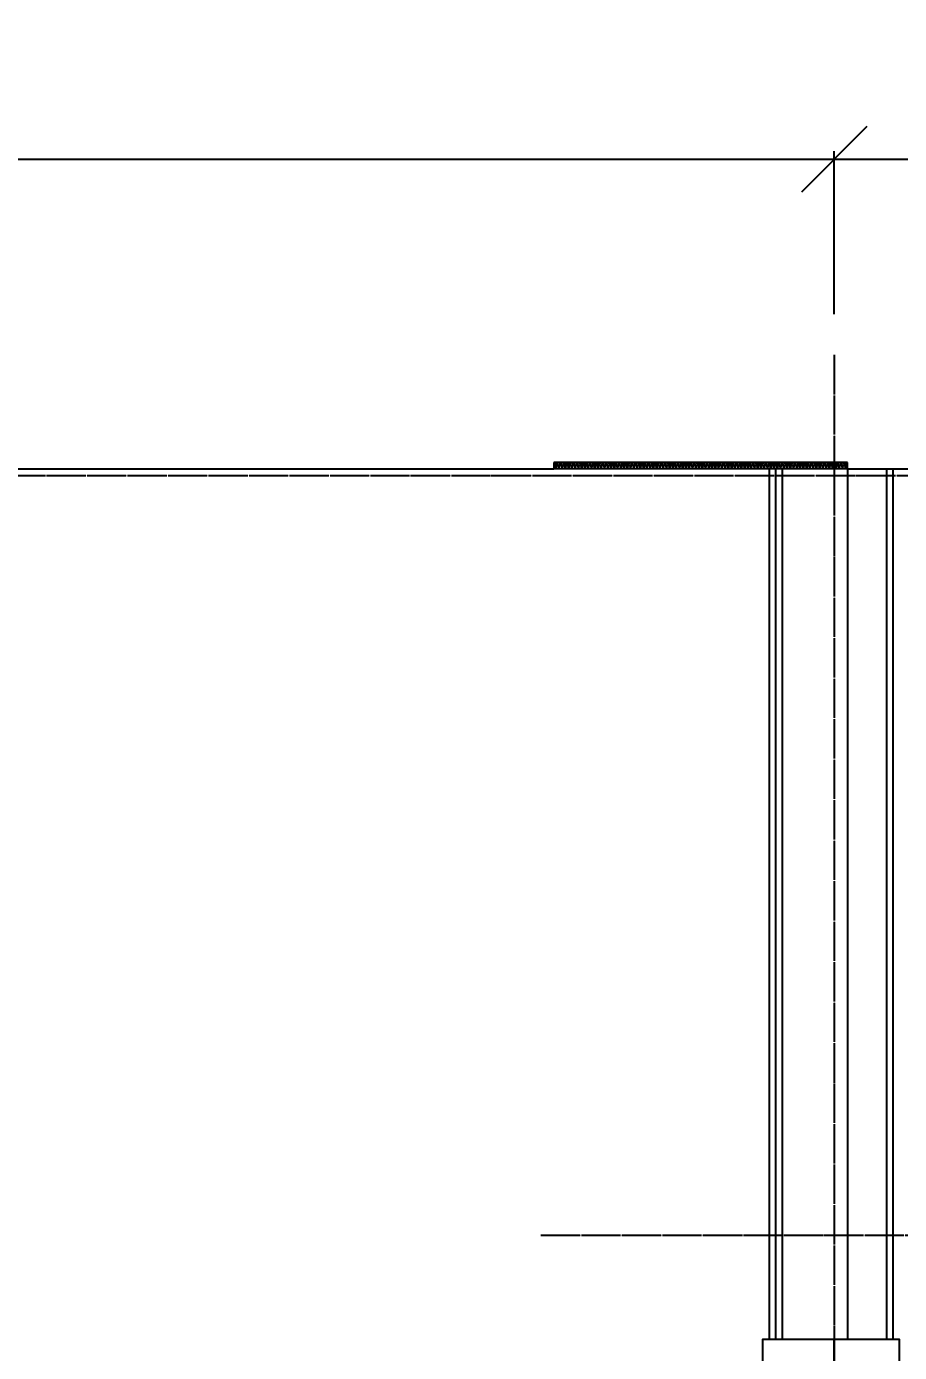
# Model space of a CAD drawing. Header units: millimetres. Extents: x -813 to 7727, y -580 to 5329.
# Drawn here: x 4813 to 6152, y 3295 to 5329 of the extents above; entities that cross this region are included whole.
import ezdxf

# ---------------------------------------------------------------- set-up
doc = ezdxf.new("R2010")
doc.units = ezdxf.units.MM
doc.linetypes.add('주동원본-1$0$CEN', pattern=[62, 60, -1, 0, -1])
for name, color, linetype in [('DIM', 1, 'Continuous'), ('주동원본-1$0$A_DRY', 250, 'Continuous'), ('주동원본-1$0$A_FIN2', 8, 'Continuous'), ('주동원본-1$0$A_INS', 8, 'Continuous'), ('주동원본-1$0$A_WIN', 4, 'Continuous'), ('주동원본-1$0$AS_CEN-1', 1, '주동원본-1$0$CEN'), ('주동원본-1$0$AS_CON', 170, 'Continuous')]:
    doc.layers.add(name, color=color, linetype=linetype)
doc.styles.add('치수문자01', font='malgun.ttf')
doc.dimstyles.new('치수문자', dxfattribs={"dimtxt": 120, "dimasz": 100, "dimexe": 12.5, "dimexo": 62.5, "dimgap": 62.5, "dimtad": 1, "dimtxsty": '치수문자01', "dimblk": 'OBLIQUE', "dimcen": 2.5, "dimclrt": 256, "dimadec": 0, "dimazin": 0, "dimtfac": 1, "dimtmove": 0, "dimatfit": 3, "dimfxl": 1, "dimlwd": -1, "dimlwe": -1, "dimarcsym": 1})

# ---------------------------------------------------------------- blocks, each defined once
blk = doc.blocks.new('_Oblique')
at = {"color": 0, "linetype": 'ByBlock', "lineweight": -2}
blk.add_line((-0.5, -0.5), (0.5, 0.5), dxfattribs=at)
blk = doc.blocks.new('*D12')
at = {"layer": 'Defpoints', "color": 0, "transparency": 16777216}
for p in [(6052, 5125), (2567, 4825), (6052, 4825)]:
    blk.add_point(p, dxfattribs=at)
at = {"layer": 'DIM', "color": 0, "transparency": 16777216}
for p, q in [((2567, 4887.5), (2567, 5137.5)), ((2567, 5125), (6052, 5125)), ((6052, 4887.5), (6052, 5137.5))]:
    blk.add_line(p, q, dxfattribs=at)
at = {"layer": 'DIM', "color": 0, "transparency": 16777216, "xscale": 100, "yscale": 100, "zscale": 100, "rotation": 180}
blk.add_blockref('_Oblique', (2567, 5125), dxfattribs=at)
at = {"layer": 'DIM', "color": 0, "transparency": 16777216, "xscale": 100, "yscale": 100, "zscale": 100}
blk.add_blockref('_Oblique', (6052, 5125), dxfattribs=at)
at = {"layer": 'DIM', "transparency": 16777216, "insert": (4309.5, 5249.5), "char_height": 120, "attachment_point": 5, "style": '치수문자01'}
blk.add_mtext('3485', dxfattribs=at)
blk = doc.blocks.new('*D13')
at = {"layer": 'Defpoints', "color": 0, "transparency": 16777216}
for p in [(7552, 5125), (6052, 4825), (7552, 4825)]:
    blk.add_point(p, dxfattribs=at)
at = {"layer": 'DIM', "color": 0, "transparency": 16777216}
for p, q in [((6052, 4887.5), (6052, 5137.5)), ((6052, 5125), (7552, 5125)), ((7552, 4887.5), (7552, 5137.5))]:
    blk.add_line(p, q, dxfattribs=at)
at = {"layer": 'DIM', "color": 0, "transparency": 16777216, "xscale": 100, "yscale": 100, "zscale": 100, "rotation": 180}
blk.add_blockref('_Oblique', (6052, 5125), dxfattribs=at)
at = {"layer": 'DIM', "color": 0, "transparency": 16777216, "xscale": 100, "yscale": 100, "zscale": 100}
blk.add_blockref('_Oblique', (7552, 5125), dxfattribs=at)
at = {"layer": 'DIM', "transparency": 16777216, "insert": (6802, 5249.8), "char_height": 120, "attachment_point": 5, "style": '치수문자01'}
blk.add_mtext('1500', dxfattribs=at)

msp = doc.modelspace()

# ---------------------------------------------------------------- linework, layer by layer
at = {"layer": '주동원본-1$0$A_DRY', "color": 7}
for p, q in [((5951.995, 4650.001), (5951.995, 3315.001)), ((5961.995, 4650.001), (5961.995, 3315.001)), ((5971.995, 4650.001), (5971.995, 3315.001)), ((6131.995, 4650.001), (6131.995, 3315.001)), ((6141.995, 4650.001), (6141.995, 3315.001))]:
    msp.add_line(p, q, dxfattribs=at)
at = {"layer": '주동원본-1$0$A_FIN2', "color": 7, "ltscale": 0.7}
msp.add_line((6071.995, 4650.001), (5621.995, 4650.001), dxfattribs=at)
at = {"layer": '주동원본-1$0$A_INS', "color": 7, "ltscale": 0.7}
msp.add_line((6071.995, 4650.001), (6071.995, 3315.001), dxfattribs=at)
msp.add_lwpolyline([(6071.995, 4650.001, -0.52485566), (6070.125, 4652.711), (6071.365, 4657.291, 1.44919786), (6067.625, 4657.291), (6068.865, 4652.711, -0.52485566), (6066.995, 4650.001, -0.52485566), (6065.125, 4652.711), (6066.365, 4657.291, 1.44919786), (6062.625, 4657.291), (6063.865, 4652.711, -0.52485566), (6061.995, 4650.001, -0.52485566), (6060.125, 4652.711), (6061.365, 4657.291, 1.44919786), (6057.625, 4657.291), (6058.865, 4652.711, -0.52485566), (6056.995, 4650.001, -0.52485566), (6055.125, 4652.711), (6056.365, 4657.291, 1.44919786), (6052.625, 4657.291), (6053.865, 4652.711, -0.52485566), (6051.995, 4650.001, -0.52485566), (6050.125, 4652.711), (6051.365, 4657.291, 1.44919786), (6047.625, 4657.291), (6048.865, 4652.711, -0.52485566), (6046.995, 4650.001, -0.52485566), (6045.125, 4652.711), (6046.365, 4657.291, 1.44919786), (6042.625, 4657.291), (6043.865, 4652.711, -0.52485566), (6041.995, 4650.001, -0.52485566), (6040.125, 4652.711), (6041.365, 4657.291, 1.44919786), (6037.625, 4657.291), (6038.865, 4652.711, -0.52485566), (6036.995, 4650.001, -0.52485566), (6035.125, 4652.711), (6036.365, 4657.291, 1.44919786), (6032.625, 4657.291), (6033.865, 4652.711, -0.52485566), (6031.995, 4650.001, -0.52485566), (6030.125, 4652.711), (6031.365, 4657.291, 1.44919786), (6027.625, 4657.291), (6028.865, 4652.711, -0.52485566), (6026.995, 4650.001, -0.52485566), (6025.125, 4652.711), (6026.365, 4657.291, 1.44919786), (6022.625, 4657.291), (6023.865, 4652.711, -0.52485566), (6021.995, 4650.001, -0.52485566), (6020.125, 4652.711), (6021.365, 4657.291, 1.44919786), (6017.625, 4657.291), (6018.865, 4652.711, -0.52485566), (6016.995, 4650.001, -0.52485566), (6015.125, 4652.711), (6016.365, 4657.291, 1.44919786), (6012.625, 4657.291), (6013.865, 4652.711, -0.52485566), (6011.995, 4650.001, -0.52485566), (6010.125, 4652.711), (6011.365, 4657.291, 1.44919786), (6007.625, 4657.291), (6008.865, 4652.711, -0.52485566), (6006.995, 4650.001, -0.52485566), (6005.125, 4652.711), (6006.365, 4657.291, 1.44919786), (6002.625, 4657.291), (6003.865, 4652.711, -0.52485566), (6001.995, 4650.001, -0.52485566), (6000.125, 4652.711), (6001.365, 4657.291, 1.44919786), (5997.625, 4657.291), (5998.865, 4652.711, -0.52485566), (5996.995, 4650.001, -0.52485566), (5995.125, 4652.711), (5996.365, 4657.291, 1.44919786), (5992.625, 4657.291), (5993.865, 4652.711, -0.52485566), (5991.995, 4650.001, -0.52485566), (5990.125, 4652.711), (5991.365, 4657.291, 1.44919786), (5987.625, 4657.291), (5988.865, 4652.711, -0.52485566), (5986.995, 4650.001, -0.52485566), (5985.125, 4652.711), (5986.365, 4657.291, 1.44919786), (5982.625, 4657.291), (5983.865, 4652.711, -0.52485566), (5981.995, 4650.001, -0.52485566), (5980.125, 4652.711), (5981.365, 4657.291, 1.44919786), (5977.625, 4657.291), (5978.865, 4652.711, -0.52485566), (5976.995, 4650.001, -0.52485566), (5975.125, 4652.711), (5976.365, 4657.291, 1.44919786), (5972.625, 4657.291), (5973.865, 4652.711, -0.52485566), (5971.995, 4650.001, -0.52485566), (5970.125, 4652.711), (5971.365, 4657.291, 1.44919786), (5967.625, 4657.291), (5968.865, 4652.711, -0.52485566), (5966.995, 4650.001, -0.52485566), (5965.125, 4652.711), (5966.365, 4657.291, 1.44919786), (5962.625, 4657.291), (5963.865, 4652.711, -0.52485566), (5961.995, 4650.001, -0.52485566), (5960.125, 4652.711), (5961.365, 4657.291, 1.44919786), (5957.625, 4657.291), (5958.865, 4652.711, -0.52485566), (5956.995, 4650.001, -0.52485566), (5955.125, 4652.711), (5956.365, 4657.291, 1.44919786), (5952.625, 4657.291), (5953.865, 4652.711, -0.52485566), (5951.995, 4650.001, -0.52485566), (5950.125, 4652.711), (5951.365, 4657.291, 1.44919786), (5947.625, 4657.291), (5948.865, 4652.711, -0.52485566), (5946.995, 4650.001, -0.52485566), (5945.125, 4652.711), (5946.365, 4657.291, 1.44919786), (5942.625, 4657.291), (5943.865, 4652.711, -0.52485566), (5941.995, 4650.001, -0.52485566), (5940.125, 4652.711), (5941.365, 4657.291, 1.44919786), (5937.625, 4657.291), (5938.865, 4652.711, -0.52485566), (5936.995, 4650.001, -0.52485566), (5935.125, 4652.711), (5936.365, 4657.291, 1.44919786), (5932.625, 4657.291), (5933.865, 4652.711, -0.52485566), (5931.995, 4650.001, -0.52485566), (5930.125, 4652.711), (5931.365, 4657.291, 1.44919786), (5927.625, 4657.291), (5928.865, 4652.711, -0.52485566), (5926.995, 4650.001, -0.52485566), (5925.125, 4652.711), (5926.365, 4657.291, 1.44919786), (5922.625, 4657.291), (5923.865, 4652.711, -0.52485566), (5921.995, 4650.001, -0.52485566), (5920.125, 4652.711), (5921.365, 4657.291, 1.44919786), (5917.625, 4657.291), (5918.865, 4652.711, -0.52485566), (5916.995, 4650.001, -0.52485566), (5915.125, 4652.711), (5916.365, 4657.291, 1.44919786), (5912.625, 4657.291), (5913.865, 4652.711, -0.52485566), (5911.995, 4650.001, -0.52485566), (5910.125, 4652.711), (5911.365, 4657.291, 1.44919786), (5907.625, 4657.291), (5908.865, 4652.711, -0.52485566), (5906.995, 4650.001, -0.52485566), (5905.125, 4652.711), (5906.365, 4657.291, 1.44919786), (5902.625, 4657.291), (5903.865, 4652.711, -0.52485566), (5901.995, 4650.001, -0.52485566), (5900.125, 4652.711), (5901.365, 4657.291, 1.44919786), (5897.625, 4657.291), (5898.865, 4652.711, -0.52485566), (5896.995, 4650.001, -0.52485566), (5895.125, 4652.711), (5896.365, 4657.291, 1.44919786), (5892.625, 4657.291), (5893.865, 4652.711, -0.52485566), (5891.995, 4650.001, -0.52485566), (5890.125, 4652.711), (5891.365, 4657.291, 1.44919786), (5887.625, 4657.291), (5888.865, 4652.711, -0.52485566), (5886.995, 4650.001, -0.52485566), (5885.125, 4652.711), (5886.365, 4657.291, 1.44919786), (5882.625, 4657.291), (5883.865, 4652.711, -0.52485566), (5881.995, 4650.001, -0.52485566), (5880.125, 4652.711), (5881.365, 4657.291, 1.44919786), (5877.625, 4657.291), (5878.865, 4652.711, -0.52485566), (5876.995, 4650.001, -0.52485566), (5875.125, 4652.711), (5876.365, 4657.291, 1.44919786), (5872.625, 4657.291), (5873.865, 4652.711, -0.52485566), (5871.995, 4650.001, -0.52485566), (5870.125, 4652.711), (5871.365, 4657.291, 1.44919786), (5867.625, 4657.291), (5868.865, 4652.711, -0.52485566), (5866.995, 4650.001, -0.52485566), (5865.125, 4652.711), (5866.365, 4657.291, 1.44919786), (5862.625, 4657.291), (5863.865, 4652.711, -0.52485566), (5861.995, 4650.001, -0.52485566), (5860.125, 4652.711), (5861.365, 4657.291, 1.44919786), (5857.625, 4657.291), (5858.865, 4652.711, -0.52485566), (5856.995, 4650.001, -0.52485566), (5855.125, 4652.711), (5856.365, 4657.291, 1.44919786), (5852.625, 4657.291), (5853.865, 4652.711, -0.52485566), (5851.995, 4650.001, -0.52485566), (5850.125, 4652.711), (5851.365, 4657.291, 1.44919786), (5847.625, 4657.291), (5848.865, 4652.711, -0.52485566), (5846.995, 4650.001, -0.52485566), (5845.125, 4652.711), (5846.365, 4657.291, 1.44919786), (5842.625, 4657.291), (5843.865, 4652.711, -0.52485566), (5841.995, 4650.001, -0.52485566), (5840.125, 4652.711), (5841.365, 4657.291, 1.44919786), (5837.625, 4657.291), (5838.865, 4652.711, -0.52485566), (5836.995, 4650.001, -0.52485566), (5835.125, 4652.711), (5836.365, 4657.291, 1.44919786), (5832.625, 4657.291), (5833.865, 4652.711, -0.52485566), (5831.995, 4650.001, -0.52485566), (5830.125, 4652.711), (5831.365, 4657.291, 1.44919786), (5827.625, 4657.291), (5828.865, 4652.711, -0.52485566), (5826.995, 4650.001, -0.52485566), (5825.125, 4652.711), (5826.365, 4657.291, 1.44919786), (5822.625, 4657.291), (5823.865, 4652.711, -0.52485566), (5821.995, 4650.001, -0.52485566), (5820.125, 4652.711), (5821.365, 4657.291, 1.44919786), (5817.625, 4657.291), (5818.865, 4652.711, -0.52485566), (5816.995, 4650.001, -0.52485566), (5815.125, 4652.711), (5816.365, 4657.291, 1.44919786), (5812.625, 4657.291), (5813.865, 4652.711, -0.52485566), (5811.995, 4650.001, -0.52485566), (5810.125, 4652.711), (5811.365, 4657.291, 1.44919786), (5807.625, 4657.291), (5808.865, 4652.711, -0.52485566), (5806.995, 4650.001, -0.52485566), (5805.125, 4652.711), (5806.365, 4657.291, 1.44919786), (5802.625, 4657.291), (5803.865, 4652.711, -0.52485566), (5801.995, 4650.001, -0.52485566), (5800.125, 4652.711), (5801.365, 4657.291, 1.44919786), (5797.625, 4657.291), (5798.865, 4652.711, -0.52485566), (5796.995, 4650.001, -0.52485566), (5795.125, 4652.711), (5796.365, 4657.291, 1.44919786), (5792.625, 4657.291), (5793.865, 4652.711, -0.52485566), (5791.995, 4650.001, -0.52485566), (5790.125, 4652.711), (5791.365, 4657.291, 1.44919786), (5787.625, 4657.291), (5788.865, 4652.711, -0.52485566), (5786.995, 4650.001, -0.52485566), (5785.125, 4652.711), (5786.365, 4657.291, 1.44919786), (5782.625, 4657.291), (5783.865, 4652.711, -0.52485566), (5781.995, 4650.001, -0.52485566), (5780.125, 4652.711), (5781.365, 4657.291, 1.44919786), (5777.625, 4657.291), (5778.865, 4652.711, -0.52485566), (5776.995, 4650.001, -0.52485566), (5775.125, 4652.711), (5776.365, 4657.291, 1.44919786), (5772.625, 4657.291), (5773.865, 4652.711, -0.52485566), (5771.995, 4650.001, -0.52485566), (5770.125, 4652.711), (5771.365, 4657.291, 1.44919786), (5767.625, 4657.291), (5768.865, 4652.711, -0.52485566), (5766.995, 4650.001, -0.52485566), (5765.125, 4652.711), (5766.365, 4657.291, 1.44919786), (5762.625, 4657.291), (5763.865, 4652.711, -0.52485566), (5761.995, 4650.001, -0.52485566), (5760.125, 4652.711), (5761.365, 4657.291, 1.44919786), (5757.625, 4657.291), (5758.865, 4652.711, -0.52485566), (5756.995, 4650.001, -0.52485566), (5755.125, 4652.711), (5756.365, 4657.291, 1.44919786), (5752.625, 4657.291), (5753.865, 4652.711, -0.52485566), (5751.995, 4650.001, -0.52485566), (5750.125, 4652.711), (5751.365, 4657.291, 1.44919786), (5747.625, 4657.291), (5748.865, 4652.711, -0.52485566), (5746.995, 4650.001, -0.52485566), (5745.125, 4652.711), (5746.365, 4657.291, 1.44919786), (5742.625, 4657.291), (5743.865, 4652.711, -0.52485566), (5741.995, 4650.001, -0.52485566), (5740.125, 4652.711), (5741.365, 4657.291, 1.44919786), (5737.625, 4657.291), (5738.865, 4652.711, -0.52485566), (5736.995, 4650.001, -0.52485566), (5735.125, 4652.711), (5736.365, 4657.291, 1.44919786), (5732.625, 4657.291), (5733.865, 4652.711, -0.52485566), (5731.995, 4650.001, -0.52485566), (5730.125, 4652.711), (5731.365, 4657.291, 1.44919786), (5727.625, 4657.291), (5728.865, 4652.711, -0.52485566), (5726.995, 4650.001, -0.52485566), (5725.125, 4652.711), (5726.365, 4657.291, 1.44919786), (5722.625, 4657.291), (5723.865, 4652.711, -0.52485566), (5721.995, 4650.001, -0.52485566), (5720.125, 4652.711), (5721.365, 4657.291, 1.44919786), (5717.625, 4657.291), (5718.865, 4652.711, -0.52485566), (5716.995, 4650.001, -0.52485566), (5715.125, 4652.711), (5716.365, 4657.291, 1.44919786), (5712.625, 4657.291), (5713.865, 4652.711, -0.52485566), (5711.995, 4650.001, -0.52485566), (5710.125, 4652.711), (5711.365, 4657.291, 1.44919786), (5707.625, 4657.291), (5708.865, 4652.711, -0.52485566), (5706.995, 4650.001, -0.52485566), (5705.125, 4652.711), (5706.365, 4657.291, 1.44919786), (5702.625, 4657.291), (5703.865, 4652.711, -0.52485566), (5701.995, 4650.001, -0.52485566), (5700.125, 4652.711), (5701.365, 4657.291, 1.44919786), (5697.625, 4657.291), (5698.865, 4652.711, -0.52485566), (5696.995, 4650.001, -0.52485566), (5695.125, 4652.711), (5696.365, 4657.291, 1.44919786), (5692.625, 4657.291), (5693.865, 4652.711, -0.52485566), (5691.995, 4650.001, -0.52485566), (5690.125, 4652.711), (5691.365, 4657.291, 1.44919786), (5687.625, 4657.291), (5688.865, 4652.711, -0.52485566), (5686.995, 4650.001, -0.52485566), (5685.125, 4652.711), (5686.365, 4657.291, 1.44919786), (5682.625, 4657.291), (5683.865, 4652.711, -0.52485566), (5681.995, 4650.001, -0.52485566), (5680.125, 4652.711), (5681.365, 4657.291, 1.44919786), (5677.625, 4657.291), (5678.865, 4652.711, -0.52485566), (5676.995, 4650.001, -0.52485566), (5675.125, 4652.711), (5676.365, 4657.291, 1.44919786), (5672.625, 4657.291), (5673.865, 4652.711, -0.52485566), (5671.995, 4650.001, -0.52485566), (5670.125, 4652.711), (5671.365, 4657.291, 1.44919786), (5667.625, 4657.291), (5668.865, 4652.711, -0.52485566), (5666.995, 4650.001, -0.52485566), (5665.125, 4652.711), (5666.365, 4657.291, 1.44919786), (5662.625, 4657.291), (5663.865, 4652.711, -0.52485566), (5661.995, 4650.001, -0.52485566), (5660.125, 4652.711), (5661.365, 4657.291, 1.44919786), (5657.625, 4657.291), (5658.865, 4652.711, -0.52485566), (5656.995, 4650.001, -0.52485566), (5655.125, 4652.711), (5656.365, 4657.291, 1.44919786), (5652.625, 4657.291), (5653.865, 4652.711, -0.52485566), (5651.995, 4650.001, -0.52485566), (5650.125, 4652.711), (5651.365, 4657.291, 1.44919786), (5647.625, 4657.291), (5648.865, 4652.711, -0.52485566), (5646.995, 4650.001, -0.52485566), (5645.125, 4652.711), (5646.365, 4657.291, 1.44919786), (5642.625, 4657.291), (5643.865, 4652.711, -0.52485566), (5641.995, 4650.001, -0.52485566), (5640.125, 4652.711), (5641.365, 4657.291, 1.44919786), (5637.625, 4657.291), (5638.865, 4652.711, -0.52485566), (5636.995, 4650.001, -0.52485566), (5635.125, 4652.711), (5636.365, 4657.291, 1.44919786), (5632.625, 4657.291), (5633.865, 4652.711, -0.52485566), (5631.995, 4650.001, -0.52485566), (5630.125, 4652.711), (5631.365, 4657.291, 1.44919786), (5627.625, 4657.291), (5628.865, 4652.711, -0.52485566), (5626.995, 4650.001, -0.52485566), (5625.125, 4652.711), (5626.365, 4657.291, 1.44919786), (5622.625, 4657.291), (5623.865, 4652.711, -0.52485566), (5621.995, 4650.001)], format="xyb", dxfattribs=at)
at = {"layer": '주동원본-1$0$A_WIN', "color": 7, "linetype": 'Continuous'}
for points in [[(6051.995, 3275.001), (6051.995, 3315.001), (5941.995, 3315.001), (5941.995, 3275.001)], [(6151.995, 3275.001), (6151.995, 3315.001), (6051.995, 3315.001), (6051.995, 3275.001)]]:
    msp.add_lwpolyline(points, close=True, dxfattribs=at)
at = {"layer": '주동원본-1$0$AS_CEN-1', "color": 1}
for p, q in [((6051.995, 4825.001), (6051.995, 370.001)), ((-0.005, 4640.001), (7726.995, 4640.001))]:
    msp.add_line(p, q, dxfattribs=at)
at = {"layer": '주동원본-1$0$AS_CEN-1', "color": 7}
msp.add_line((5601.995, 3475.001), (7726.995, 3475.001), dxfattribs=at)
at = {"layer": '주동원본-1$0$AS_CON', "color": 7}
for p, q in [((6071.995, 4660.001), (5621.995, 4660.001)), ((5621.995, 4660.001), (5621.995, 4650.001)), ((6071.995, 4650.001), (6071.995, 4660.001)), ((634.495, 4650.001), (5621.995, 4650.001)), ((6071.995, 4650.001), (7351.995, 4650.001))]:
    msp.add_line(p, q, dxfattribs=at)

# ---------------------------------------------------------------- dimensions: what is measured, and where the dimension line sits
at = {"layer": 'DIM'}
for base, p1, p2, picture, middle in [((6051.995, 5125.001), (2566.995, 4825.001), (6051.995, 4825.001), '*D12', (4309.495, 5249.498)), ((7551.995, 5125.001), (6051.995, 4825.001), (7551.995, 4825.001), '*D13', (6801.995, 5249.824))]:
    dim = msp.add_linear_dim(base=base, p1=p1, p2=p2, dimstyle='치수문자', override={"dimtmove": 1}, dxfattribs=at)
    dim.commit()
    dim.dimension.update_dxf_attribs({"geometry": picture, "text_midpoint": middle})

doc.saveas('drawing.dxf')
